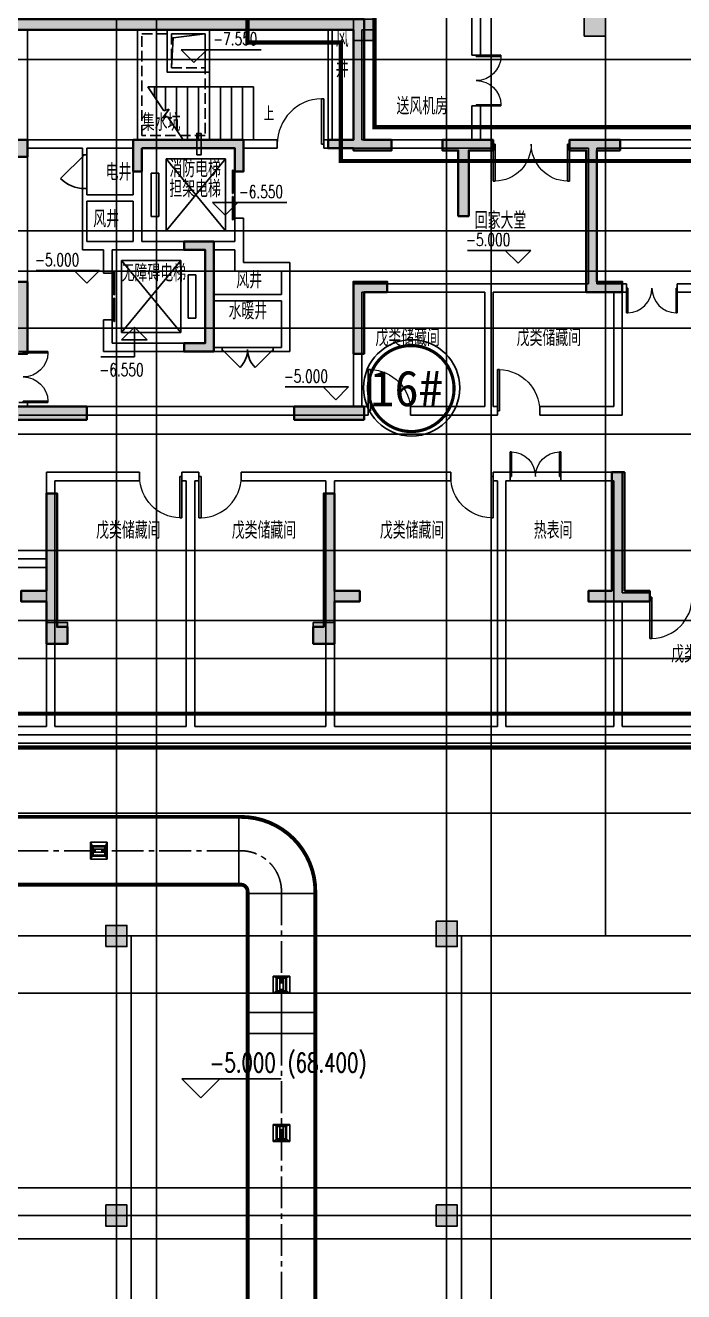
# Model space of a CAD drawing. Extents: x 369444 to 684549, y -549309 to 575337.
# Drawn here: x 495774 to 511324, y 253407 to 283311 of the extents above; entities that cross this region are included whole.
import ezdxf

# ---------------------------------------------------------------- set-up
doc = ezdxf.new("R2010")
doc.units = 0
doc.header["$LTSCALE"] = 1000
doc.header["$MEASUREMENT"] = 0
doc.linetypes.add('CENTER2', pattern=[1.125, 0.75, -0.125, 0.125, -0.125])
doc.linetypes.add('DASH', pattern=[0.35, 0.25, -0.1])
for name, color, linetype in [('COLUMN', 9, 'Continuous'), ('DIM_ELEV', 3, 'Continuous'), ('DIM_SYMB', 3, 'Continuous'), ('DOTE', 1, 'Continuous'), ('DUCT-排烟中心线', 5, 'CENTER2'), ('DUCT-排烟法兰', 4, 'Continuous'), ('DUCT-排烟管', 2, 'Continuous'), ('DUCT-排烟管端线', 4, 'Continuous'), ('EVTR', 2, 'Continuous'), ('STAIR', 2, 'Continuous'), ('WALL', 9, 'Continuous'), ('WINDOW', 4, 'Continuous'), ('主楼编号', 1, 'Continuous'), ('房间名称', 72, 'Continuous'), ('排水', 61, 'Continuous'), ('景观场地标高', 4, 'Continuous'), ('防火分区线', 7, 'Continuous'), ('风管标注', 3, 'Continuous')]:
    doc.layers.add(name, color=color, linetype=linetype)
doc.layers.add('S_ConcWall', color=3, linetype='Continuous', lineweight=35)
doc.styles.add('1111111', font='simhei.ttf')
doc.styles.add('_TCH_DIM', font='SIMPLEX', dxfattribs={"bigfont": 'GBCBIG'})
doc.styles.add('HNSJY', font='hnsjy-07.shx', dxfattribs={"width": 0.8, "bigfont": 'hnsjy-hz.shx'})

# ---------------------------------------------------------------- blocks, each defined once
blk = doc.blocks.new('A$C1AB468EA')
at = {"layer": 'S_ConcWall'}
h = blk.add_hatch(color=0, dxfattribs=at)
h.dxf.hatch_style = 1
h.paths.add_polyline_path([(-8550, 250), (-8550, -2600), (-8600, -2600), (-8600, -2800), (-8600, -2850), (-7950, -2850), (-7950, -3000), (-7700, -3000), (-7700, -2600), (-8300, -2600), (-8300, 0), (0, 0), (0, -2600), (-600, -2600), (-600, -2800), (0, -2800), (0, -2850), (200, -2850), (900, -2850), (900, -2600), (250, -2600), (250, 250)])
h.paths.add_polyline_path([(-2801, -2800), (-2800, -3350), (-2600, -3350), (-2600, -2600), (-5199, -2600), (-5200, -3350), (-5000, -3350), (-5000, -2800)])
h.paths.add_polyline_path([(2725, -2850), (3300, -2850), (3300, -2600), (2701, -2600), (2100, -2600), (2100, -2850), (2475, -2850), (2475, -4400), (2725, -4400)])
h.paths.add_polyline_path([(6300, -2850), (6300, -2600), (5550, -2600), (5100, -2600), (5100, -2850), (5500, -2850), (5500, -6200), (6350, -6200), (6350, -5950), (5750, -5950), (5750, -2850)])
h.paths.add_polyline_path([(10250, -2850), (10250, -5950), (9850, -5950), (9850, -6200), (10350, -6200), (10550, -6200), (10550, -6000), (10550, -2600), (9850, -2600), (9850, -2850)])
h.paths.add_polyline_path([(10550, -8300), (10250, -8300), (10250, -13250), (9700, -13250), (9700, -13500), (10550, -13500)])
h.paths.add_polyline_path([(6350, -13500), (7000, -13500), (7000, -13250), (6400, -13250), (6400, -10450), (6100, -10450), (6100, -13250), (5549, -13250), (5549, -13500)])
h.paths.add_polyline_path([(-700, -14100), (-950, -14100), (-950, -14500), (-450, -14500), (-450, -13500), (150, -13500), (150, -13250), (-450, -13250), (-450, -10950), (-700, -10950)])
h.paths.add_polyline_path([(250, -9210), (250, -8900), (0, -8900), (-450, -8900), (-1400, -8900), (-1400, -9210), (-650, -9210), (-450, -9210)])
h.paths.add_polyline_path([(0, -5950), (0, -6000), (0, -6200), (0, -7650), (250, -7650), (250, -6200), (800, -6200), (800, -5950)])
h.paths.add_polyline_path([(-3501, -5200), (-3500, -7400), (-4000, -7400), (-4000, -7600), (-3300, -7600), (-3300, -5000), (-4001, -5000), (-4001, -5200)])
h.paths.add_polyline_path([(-7250, -9210), (-7050, -9210), (-6300, -9210), (-6300, -8900), (-7250, -8900), (-7700, -8900), (-7950, -8900), (-7950, -9210)])
h.paths.add_polyline_path([(-7700, -6200), (-7700, -6000), (-7700, -5950), (-8500, -5950), (-8500, -6200), (-7950, -6200), (-7950, -7650), (-7700, -7650)])
h.paths.add_polyline_path([(-7000, -10949), (-7250, -10949), (-7250, -13250), (-7850, -13250), (-7850, -13500), (-7250, -13500), (-7250, -14500), (-6750, -14500), (-6750, -14100), (-7000, -14100)])
h.paths.add_polyline_path([(-14049, -13500), (-13249, -13500), (-13249, -13250), (-13800, -13250), (-13800, -10450), (-14100, -10450), (-14100, -13250), (-14700, -13250), (-14700, -13500)])
h.paths.add_polyline_path([(-17400, -13500), (-17400, -13250), (-17950, -13250), (-17950, -8300), (-18250, -8300), (-18250, -13500)])
h.paths.add_polyline_path([(-17950, -5950), (-17950, -2850), (-17550, -2850), (-17550, -2600), (-18250, -2600), (-18250, -6000), (-18250, -6200), (-18050, -6200), (-17550, -6200), (-17550, -5950)])
h.paths.add_polyline_path([(-10175, -2850), (-9800, -2850), (-9800, -2600), (-10400, -2600), (-11001, -2600), (-11001, -2850), (-10425, -2850), (-10425, -4400), (-10175, -4400)])
h.paths.add_polyline_path([(-13250, -2600), (-14000, -2600), (-14000, -2850), (-13450, -2850), (-13450, -5950), (-14050, -5950), (-14050, -6200), (-13200, -6200), (-13200, -2850), (-12801, -2850), (-12801, -2600)])
at = {"layer": 'S_ConcWall', "color": 0, "lineweight": 35, "ltscale": 1}
for points in [[(-8300, 0), (0, 0), (0, -2600), (-600, -2600), (-600, -2800), (0, -2800), (0, -2850), (200, -2850), (200, -2850), (900, -2850), (900, -2600), (250, -2600), (250, 250), (250, 250), (250, 250), (250, 250), (-8550, 250), (-8550, -2600), (-8600, -2600), (-8600, -2800), (-8600, -2850), (-7950, -2850), (-7950, -3000), (-7700, -3000), (-7700, -2600), (-8300, -2600), (-8300, 0)], [(-3300, -5000), (-4001, -5000), (-4001, -5200), (-3501, -5200), (-3500, -7400), (-4000, -7400), (-4000, -7600), (-3300, -7600), (-3300, -5000)]]:
    blk.add_lwpolyline(points, dxfattribs=at)
for points in [[(-17550, -5950), (-17950, -5950), (-17950, -2850), (-17550, -2850), (-17550, -2600), (-18250, -2600), (-18250, -6000), (-18250, -6200), (-18050, -6200), (-17550, -6200)], [(-12801, -2850), (-13200, -2850), (-13200, -6200), (-14050, -6200), (-14050, -5950), (-13450, -5950), (-13450, -2850), (-14000, -2850), (-14000, -2600), (-13250, -2600), (-12801, -2600)], [(-10400, -2600), (-9800, -2600), (-9800, -2850), (-10175, -2850), (-10175, -4400), (-10425, -4400), (-10425, -2850), (-11001, -2850), (-11001, -2600)], [(-5000, -2800), (-5000, -3350), (-5200, -3350), (-5199, -2600), (-2600, -2600), (-2600, -3350), (-2800, -3350), (-2801, -2800)], [(2701, -2600), (3300, -2600), (3300, -2850), (2725, -2850), (2725, -4400), (2475, -4400), (2475, -2850), (2100, -2850), (2100, -2600)], [(6300, -2850), (5750, -2850), (5750, -5950), (6350, -5950), (6350, -6200), (5500, -6200), (5500, -2850), (5100, -2850), (5100, -2600), (5550, -2600), (6300, -2600)], [(10550, -6000), (10550, -6200), (10350, -6200), (9850, -6200), (9850, -5950), (10250, -5950), (10250, -2850), (9850, -2850), (9850, -2600), (10550, -2600)], [(-7950, -6200), (-7950, -7650), (-7700, -7650), (-7700, -6200), (-7700, -6000), (-7700, -5950), (-8500, -5950), (-8500, -6200)], [(800, -6200), (800, -5950), (0, -5950), (0, -6000), (0, -6200), (0, -7650), (250, -7650), (250, -6200)], [(-17400, -13250), (-17950, -13250), (-17950, -8300), (-18250, -8300), (-18250, -13500), (-17400, -13500)], [(9700, -13500), (10550, -13500), (10550, -8300), (10250, -8300), (10250, -13250), (9700, -13250)], [(-6300, -8900), (-7250, -8900), (-7700, -8900), (-7950, -8900), (-7950, -9210), (-7250, -9210), (-7050, -9210), (-6300, -9210)], [(250, -9210), (-450, -9210), (-650, -9210), (-1400, -9210), (-1400, -8900), (-450, -8900), (0, -8900), (250, -8900)], [(-14100, -10450), (-13800, -10450), (-13800, -13250), (-13249, -13250), (-13249, -13500), (-14049, -13500), (-14700, -13500), (-14700, -13250), (-14100, -13250)], [(6400, -13250), (7000, -13250), (7000, -13500), (6350, -13500), (5549, -13500), (5549, -13250), (6100, -13250), (6100, -10450), (6400, -10450)], [(-6750, -14100), (-6750, -14500), (-7250, -14500), (-7250, -13500), (-7850, -13500), (-7850, -13250), (-7250, -13250), (-7250, -10949), (-7000, -10949), (-7000, -14100), (-7000, -14100)], [(-450, -13500), (150, -13500), (150, -13250), (-450, -13250), (-450, -10950), (-700, -10950), (-700, -14100), (-700, -14100), (-950, -14100), (-950, -14500), (-450, -14500)]]:
    blk.add_lwpolyline(points, close=True, dxfattribs=at)
blk = doc.blocks.new('$DorLib2D$00000114')
at = {"color": 0}
blk.add_line((0.5, 0), (-0.207, 0.707), dxfattribs=at)
blk.add_arc((0.5, 0), 1, 135, 180, dxfattribs=at)
blk = doc.blocks.new('$DORLIB2D$00000127')
at = {"color": 0}
for points in [[(-0.533, 0.795), (-0.533, 0.69)], [(-0.033, 0.795), (-0.533, 0.795)], [(-0.033, 0.69), (-0.533, 0.69)], [(-0.033, 0.795), (-0.033, 0.69)], [(0.533, 0.795), (0.033, 0.795)], [(0.033, 0.795), (0.033, 0.69)], [(0.533, 0.69), (0.033, 0.69)], [(0.533, 0.795), (0.533, 0.69)], [(0.5, 0.5), (-0.5, 0.5)]]:
    blk.add_lwpolyline(points, dxfattribs=at)
blk = doc.blocks.new('$DorLib2D$00000116')
at = {"color": 0}
for p, q in [((-0.5, 0), (-0.146, 0.354)), ((0.5, 0), (0.146, 0.354))]:
    blk.add_line(p, q, dxfattribs=at)
for centre, start, end in [((-0.5, 0), 0, 45), ((0.5, 0), 135, 180)]:
    blk.add_arc(centre, 0.5, start, end, dxfattribs=at)
blk = doc.blocks.new('$DorLib2D$00000001')
for p, q in [((0.45, 0.975), (0.5, 0.975)), ((0.45, 0), (0.45, 0.975)), ((0.5, 0), (0.5, 0.975)), ((0.5, 0), (0.45, 0))]:
    blk.add_line(p, q)
at = {"lineweight": 13}
blk.add_arc((0.475, 0), 0.975, 91.4693, 180, dxfattribs=at)
blk = doc.blocks.new('$DorLib2D$00000002')
for p, q in [((-0.5, 0), (-0.5, 0.4875)), ((-0.475, 0.4875), (-0.5, 0.4875)), ((-0.475, 0), (-0.475, 0.4875)), ((0.475, 0), (0.475, 0.4875)), ((0.475, 0.4875), (0.5, 0.4875)), ((0.5, 0), (0.5, 0.4875)), ((-0.5, 0), (-0.475, 0)), ((0.5, 0), (0.475, 0))]:
    blk.add_line(p, q)
at = {"lineweight": 13}
for centre, start, end in [((-0.4875, 0), 0, 88.53072), ((0.4875, 0), 91.46928, 180)]:
    blk.add_arc(centre, 0.4875, start, end, dxfattribs=at)
blk = doc.blocks.new('column500')
h = blk.add_hatch(color=0)
h.dxf.hatch_style = 1
h.paths.add_polyline_path([(-216381, -381440), (-215881, -381440), (-215881, -380940), (-216381, -380940)])
at = {"color": 0}
blk.add_lwpolyline([(-216381, -381440), (-215881, -381440), (-215881, -380940), (-216381, -380940)], close=True, dxfattribs=at)
blk = doc.blocks.new('165gsff')
at = {"layer": 'COLUMN', "lineweight": -2, "ltscale": 6}
blk.add_hatch(color=256, dxfattribs=at).paths.add_polyline_path([(38490804507.5, 3905235777.5), (38490805007.5, 3905235777.5), (38490805007.5, 3905235177.5), (38490804507.5, 3905235177.5)])
at = {"color": 0}
blk.add_lwpolyline([(38490804507.5, 3905235777.5), (38490805007.5, 3905235777.5), (38490805007.5, 3905235177.5), (38490804507.5, 3905235177.5)], close=True, dxfattribs=at)
blk = doc.blocks.new('N-风管')
at = {"color": 0}
for p, q in [((38489333266.363197, 3905358492.549695, 2600), (38489333314.363197, 3905358403.660806, 2600)), ((38489333666.363197, 3905358492.549695, 2600), (38489333266.363197, 3905358492.549695, 2600)), ((38489333266.363197, 3905358492.549695, 2600), (38489333266.363197, 3905358092.549695, 2600)), ((38489333626.363197, 3905358403.660806, 2600), (38489333666.363197, 3905358492.549695, 2600)), ((38489333666.363197, 3905358092.549695, 2600), (38489333666.363197, 3905358492.549695, 2600)), ((38489333266.363197, 3905358092.549695, 2600), (38489333314.363197, 3905358181.438584, 2600)), ((38489333626.363197, 3905358329.586732, 2600), (38489333314.363197, 3905358329.586732, 2600)), ((38489333626.363197, 3905358255.512658, 2600), (38489333314.363197, 3905358255.512658, 2600)), ((38489333666.363197, 3905358092.549695, 2600), (38489333626.363197, 3905358181.438584, 2600)), ((38489337669.553413, 3905355290.749675, 2600), (38489337580.664528, 3905355330.749675, 2600)), ((38489337580.664528, 3905355330.749675, 2600), (38489337580.664528, 3905354930.749675, 2600)), ((38489337980.664528, 3905355330.749675, 2600), (38489337580.664528, 3905355330.749675, 2600)), ((38489337743.627487, 3905355290.749675, 2600), (38489337743.627487, 3905354978.749675, 2600)), ((38489337817.701569, 3905355290.749675, 2600), (38489337817.701569, 3905354978.749675, 2600)), ((38489337980.664528, 3905355330.749675, 2600), (38489337891.775642, 3905355290.749675, 2600)), ((38489337580.664528, 3905354930.749675, 2600), (38489337669.553413, 3905354978.749675, 2600)), ((38489337580.664528, 3905354930.749675, 2600), (38489337980.664528, 3905354930.749675, 2600)), ((38489337980.664528, 3905354930.749675, 2600), (38489337891.775642, 3905354978.749675, 2600)), ((38489337669.553413, 3905351790.749675, 2600), (38489337580.664528, 3905351830.749675, 2600)), ((38489337580.664528, 3905351830.749675, 2600), (38489337580.664528, 3905351430.749675, 2600)), ((38489337980.664528, 3905351830.749675, 2600), (38489337580.664528, 3905351830.749675, 2600)), ((38489337743.627487, 3905351790.749675, 2600), (38489337743.627487, 3905351478.749675, 2600)), ((38489337817.701569, 3905351790.749675, 2600), (38489337817.701569, 3905351478.749675, 2600)), ((38489337980.664528, 3905351830.749675, 2600), (38489337891.775642, 3905351790.749675, 2600)), ((38489337580.664528, 3905351430.749675, 2600), (38489337669.553413, 3905351478.749675, 2600)), ((38489337580.664528, 3905351430.749675, 2600), (38489337980.664528, 3905351430.749675, 2600)), ((38489337980.664528, 3905351430.749675, 2600), (38489337891.775642, 3905351478.749675, 2600))]:
    blk.add_line(p, q, dxfattribs=at)
at = {"color": 0, "lineweight": 40}
for p, q in [((38489333314.363197, 3905358403.660806, 2600), (38489333314.363197, 3905358181.438584, 2600)), ((38489333314.363197, 3905358403.660806, 2600), (38489333626.363197, 3905358403.660806, 2600)), ((38489333314.363197, 3905358181.438584, 2600), (38489333626.363197, 3905358181.438584, 2600)), ((38489333626.363197, 3905358181.438584, 2600), (38489333626.363197, 3905358403.660806, 2600)), ((38489337891.775642, 3905355290.749675, 2600), (38489337669.553413, 3905355290.749675, 2600)), ((38489337669.553413, 3905354978.749675, 2600), (38489337669.553413, 3905355290.749675, 2600)), ((38489337891.775642, 3905354978.749675, 2600), (38489337891.775642, 3905355290.749675, 2600)), ((38489337669.553413, 3905354978.749675, 2600), (38489337891.775642, 3905354978.749675, 2600)), ((38489337891.775642, 3905351790.749675, 2600), (38489337669.553413, 3905351790.749675, 2600)), ((38489337669.553413, 3905351478.749675, 2600), (38489337669.553413, 3905351790.749675, 2600)), ((38489337891.775642, 3905351478.749675, 2600), (38489337891.775642, 3905351790.749675, 2600)), ((38489337669.553413, 3905351478.749675, 2600), (38489337891.775642, 3905351478.749675, 2600))]:
    blk.add_line(p, q, dxfattribs=at)
at = {"color": 0, "linetype": 'Continuous'}
for p, q in [((38489333666.363197, 3905358092.549695, 2600), (38489333266.363197, 3905358092.549695, 2600)), ((38489337980.664528, 3905355330.749675, 2600), (38489337980.664528, 3905354930.749675, 2600)), ((38489337980.664528, 3905351830.749675, 2600), (38489337980.664528, 3905351430.749675, 2600))]:
    blk.add_line(p, q, dxfattribs=at)
at = {"layer": 'DUCT-排烟中心线', "color": 0}
for p, q in [((38489336770.464439, 3905358292.549794), (38489328640.449921, 3905358292.549697)), ((38489336770.664436, 3905358292.549794), (38489336820.664436, 3905358292.549794)), ((38489337780.664452, 3905357332.549821), (38489337780.664452, 3905357282.549821)), ((38489337780.664452, 3905357282.349821), (38489337780.664528, 3905354474.666545)), ((38489337780.664528, 3905354474.466548), (38489337780.664238, 3905353974.466548)), ((38489337780.664238, 3905353974.266551), (38489337780.664528, 3905343713.471271))]:
    blk.add_line(p, q, dxfattribs=at)
blk.add_arc((38489336820.664436, 3905357332.549789), 960.000005, 0.0000019068, 90.0000004536, dxfattribs=at)
at = {"layer": 'DUCT-排烟法兰', "color": 0}
for p, q in [((38489336770.564438, 3905359132.549794), (38489336770.564438, 3905357452.549794)), ((38489336940.664452, 3905357282.449821), (38489338620.664452, 3905357282.449821)), ((38489336940.664528, 3905354474.566547), (38489338620.664528, 3905354474.566547)), ((38489336940.664238, 3905353974.36655), (38489338620.664238, 3905353974.36655))]:
    blk.add_line(p, q, dxfattribs=at)
at = {"layer": 'DUCT-排烟管', "color": 0, "const_width": 90}
for points in [[(38489336770.464432, 3905359092.549794), (38489328640.449913, 3905359092.549697)], [(38489336770.664429, 3905359092.549794), (38489336820.664429, 3905359092.549794)], [(38489328640.449928, 3905357492.549697), (38489336770.464447, 3905357492.549794)], [(38489336820.664436, 3905357492.549794), (38489336770.664436, 3905357492.549794)], [(38489336980.664452, 3905357282.549797), (38489336980.664452, 3905357332.549797)], [(38489336980.664452, 3905357282.349799), (38489336980.664528, 3905354474.666523)], [(38489338580.664452, 3905357332.549845), (38489338580.664452, 3905357282.549845)], [(38489338580.664528, 3905354474.666567), (38489338580.664452, 3905357282.349843)], [(38489336980.664528, 3905354474.466425), (38489336980.664238, 3905353974.466425)], [(38489338580.664528, 3905354474.466672), (38489338580.664238, 3905353974.466672)], [(38489336980.664238, 3905353974.266529), (38489336980.664528, 3905343713.471249)], [(38489338580.664528, 3905343713.471293), (38489338580.664238, 3905353974.266574)]]:
    blk.add_lwpolyline(points, dxfattribs=at)
at = {"layer": 'DUCT-排烟管', "color": 0, "extrusion": (0, 0, -1), "const_width": 90}
for points in [[(-38489336820.664429, 3905359092.549794, 0.4142135526), (-38489338580.664452, 3905357332.549845)], [(-38489336820.664436, 3905357492.549794, 0.4142135205), (-38489336980.664452, 3905357332.549797)]]:
    blk.add_lwpolyline(points, format="xyb", dxfattribs=at)
at = {"layer": 'DUCT-排烟管端线', "color": 0}
for p, q in [((38489336770.464447, 3905357492.549794), (38489336770.464432, 3905359092.549794)), ((38489336770.664429, 3905359092.549794), (38489336770.664436, 3905357492.549794)), ((38489338580.664452, 3905357282.549845), (38489336980.664452, 3905357282.549797)), ((38489338580.664452, 3905357282.349843), (38489336980.664452, 3905357282.349799)), ((38489336980.664528, 3905354474.666523), (38489338580.664528, 3905354474.666567)), ((38489338580.664528, 3905354474.466672), (38489336980.664528, 3905354474.466425)), ((38489336980.664238, 3905353974.466425), (38489338580.664238, 3905353974.466672)), ((38489338580.664238, 3905353974.266574), (38489336980.664238, 3905353974.266529))]:
    blk.add_line(p, q, dxfattribs=at)

msp = doc.modelspace()

# ---------------------------------------------------------------- linework, layer by layer
at = {"layer": 'DIM_ELEV'}
for p, q in [((499758, 282435.7), (499458, 282735.7)), ((499458, 282735.7), (501341.8, 282735.7)), ((499758, 282435.7), (500058, 282735.7)), ((500495.1, 278829.1), (500195.1, 279129.1)), ((500195.1, 279129.1), (501948.1, 279129.1)), ((500495.1, 278829.1), (500795.1, 279129.1)), ((507711.6, 277996), (506215.6, 277996)), ((507411.6, 277696), (507111.6, 277996)), ((507411.6, 277696), (507711.6, 277996)), ((497529, 277522), (496033, 277522)), ((497229, 277222), (496929, 277522)), ((497229, 277222), (497529, 277522)), ((498349.6, 276184.6), (498049.6, 275884.6)), ((498349.6, 276184.6), (498649.6, 275884.6)), ((498349.6, 276184.6), (498349.6, 275484.6)), ((498649.6, 275884.6), (498049.6, 275884.6)), ((498349.6, 275484.6), (497555.3, 275484.6)), ((503406.5, 274770.9), (501910.5, 274770.9)), ((503106.5, 274470.9), (502806.5, 274770.9)), ((503106.5, 274470.9), (503406.5, 274770.9))]:
    msp.add_line(p, q, dxfattribs=at)
at = {"layer": 'DIM_SYMB'}
msp.add_lwpolyline([(501301.4, 281232, 0, 0, 0), (500064.5, 281232, 80, 0, 0), (499764.5, 281232, 0, 0, 0)], format="xyseb", dxfattribs=at)
at = {"layer": 'DOTE', "color": 8}
for p, q in [((497924.5, 59364.2), (497924.5, 476704.8)), ((498874.5, 59364.2), (498874.5, 476704.8)), ((505724.5, 59364.2), (505724.5, 476704.8)), ((506774.5, 59364.2), (506774.5, 476704.8)), ((509474.5, 261807), (509474.5, 476704.8)), ((498274.5, 59364.2), (498274.5, 261807)), ((506074.5, 59364.2), (506074.5, 261807))]:
    msp.add_line(p, q, dxfattribs=at)
at = {"layer": 'DOTE', "color": 8, "lineweight": -2}
for p, q in [((377844.4, 282507), (624570.9, 282507)), ((377844.4, 278457), (624570.9, 278457)), ((377844.4, 277507), (624570.9, 277507)), ((377844.4, 276157), (624570.9, 276157)), ((377844.4, 273657), (624570.9, 273657)), ((377844.4, 270907), (624570.9, 270907)), ((377844.4, 269257), (624570.9, 269257)), ((377844.4, 268357), (624570.9, 268357)), ((377844.4, 266357), (624570.9, 266357)), ((377844.4, 264706.9), (624570.9, 264706.9)), ((377844.4, 261807), (624570.9, 261807)), ((377844.4, 260457), (624570.9, 260457)), ((377844.4, 255857), (624570.9, 255857)), ((377844.4, 255207), (624570.9, 255207)), ((377844.4, 254657), (624570.9, 254657))]:
    msp.add_line(p, q, dxfattribs=at)
at = {"layer": 'EVTR'}
for p, q in [((500499.5, 280157), (499099.5, 280157)), ((499099.5, 280157), (499099.5, 278457)), ((499099.5, 278457), (500499.5, 280157)), ((500499.5, 278457), (499099.5, 280157)), ((500499.5, 278457), (500499.5, 280157)), ((498924.5, 279817), (498749.5, 279817)), ((498749.5, 279817), (498749.5, 278797)), ((498924.5, 278797), (498924.5, 279817)), ((498749.5, 278797), (498924.5, 278797)), ((499099.5, 278457), (500499.5, 278457)), ((499449.5, 277757), (498049.5, 277757)), ((498049.5, 277757), (498049.5, 276057)), ((499449.5, 277757), (498049.5, 276057)), ((498049.5, 277757), (499449.5, 276057)), ((499449.5, 276057), (499449.5, 277757)), ((499799.5, 277417), (499624.5, 277417)), ((499624.5, 277417), (499624.5, 276397)), ((499799.5, 276397), (499799.5, 277417)), ((499624.5, 276397), (499799.5, 276397)), ((498049.5, 276057), (499449.5, 276057))]:
    msp.add_line(p, q, dxfattribs=at)
at = {"layer": 'STAIR'}
for p, q in [((501164.5, 281857), (498668.5, 281857)), ((498668.5, 281857), (499045.7, 281290.1)), ((498824.5, 281622.6), (498824.5, 281857)), ((499084.5, 281303.2), (499084.5, 281857)), ((499344.5, 280841.4), (499344.5, 281857)), ((499604.5, 280607), (499604.5, 281857)), ((499864.5, 280607), (499864.5, 281857)), ((500124.5, 280607), (500124.5, 281857)), ((500384.5, 280607), (500384.5, 281857)), ((500644.5, 280607), (500644.5, 281857)), ((500904.5, 280607), (500904.5, 281857)), ((501164.5, 280607), (501164.5, 281857)), ((499173.6, 281333.3), (499014.2, 281116.7)), ((499014.2, 281116.7), (499134.2, 281157.2)), ((499045.7, 281290.1), (499173.6, 281333.3)), ((499084.5, 281140.4), (499084.5, 281212.1)), ((499134.2, 281157.2), (499500.5, 280607)), ((501164.5, 280607), (499500.5, 280607))]:
    msp.add_line(p, q, dxfattribs=at)
at = {"layer": 'WALL'}
for p, q in [((504024.5, 285457), (504024.5, 283207)), ((506324.5, 285457), (506324.5, 282607)), ((506524.5, 282607), (506524.5, 285557)), ((495824.5, 280607), (495824.5, 283207)), ((495824.5, 283207), (501424.5, 283207)), ((501424.5, 283207), (502924.5, 283207)), ((502924.5, 283207), (502924.5, 280607)), ((503024.5, 283207), (503024.5, 280607)), ((503024.5, 283207), (503524.5, 283207)), ((503524.5, 283207), (503524.5, 280607)), ((503724.5, 283207), (503724.5, 280607)), ((503724.5, 283207), (504024.5, 283207)), ((506324.5, 282607), (506524.5, 282607)), ((506524.5, 281407), (506324.5, 281407)), ((506324.5, 281407), (506324.5, 280607)), ((506524.5, 280607), (506524.5, 281407)), ((497224.5, 280607), (495824.5, 280607)), ((498424.5, 280607), (497224.5, 280607)), ((500824.5, 280607), (498424.5, 280607)), ((501724.5, 280607), (500824.5, 280607)), ((501724.5, 280407), (501724.5, 280607)), ((502924.5, 280607), (502824.5, 280607)), ((502824.5, 280607), (502824.5, 280407)), ((503524.5, 280607), (503024.5, 280607)), ((506324.5, 280607), (503724.5, 280607)), ((506824.5, 280607), (506524.5, 280607)), ((506824.5, 280407), (506824.5, 280607)), ((509174.5, 280607), (508624.5, 280607)), ((508624.5, 280607), (508624.5, 280407)), ((513974.5, 280607), (509174.5, 280607)), ((495824.5, 280407), (495824.5, 277107)), ((497124.5, 280407), (495824.5, 280407)), ((497124.5, 280407), (497124.5, 280257)), ((497124.5, 280257), (497224.5, 280257)), ((497224.5, 280257), (497224.5, 280407)), ((498324.5, 280407), (497224.5, 280407)), ((498324.5, 280407), (498324.5, 279307)), ((498524.5, 280407), (498524.5, 279207)), ((500724.5, 280407), (498524.5, 280407)), ((500724.5, 280407), (500724.5, 279857)), ((500924.5, 279857), (500924.5, 280407)), ((500924.5, 280407), (501724.5, 280407)), ((502824.5, 280407), (503024.5, 280407)), ((503624.5, 280407), (503024.5, 280407)), ((506424.5, 280407), (503624.5, 280407)), ((506424.5, 280407), (506824.5, 280407)), ((508624.5, 280407), (509074.5, 280407)), ((509074.5, 277207), (509074.5, 280407)), ((509274.5, 277207), (509274.5, 280407)), ((513874.5, 280407), (509274.5, 280407)), ((500724.5, 279857), (500924.5, 279857)), ((497224.5, 279457), (497124.5, 279457)), ((497124.5, 279457), (497124.5, 279207)), ((497224.5, 279307), (497224.5, 279457)), ((497224.5, 279307), (498324.5, 279307)), ((497124.5, 279207), (497124.5, 278007)), ((497224.5, 279157), (498324.5, 279157)), ((497224.5, 279157), (497224.5, 278207)), ((498324.5, 279157), (498324.5, 278207)), ((498524.5, 279207), (498524.5, 278207)), ((500924.5, 278757), (500724.5, 278757)), ((500724.5, 278757), (500724.5, 278207)), ((500924.5, 278107), (500924.5, 278757)), ((497224.5, 278207), (497724.5, 278207)), ((497724.5, 278207), (498324.5, 278207)), ((498524.5, 278207), (500124.5, 278207)), ((500124.5, 278207), (500724.5, 278207)), ((497124.5, 278007), (497624.5, 278007)), ((497624.5, 278007), (497624.5, 277457)), ((497824.5, 277457), (497824.5, 278007)), ((497824.5, 278007), (498424.5, 278007)), ((498424.5, 278007), (500024.5, 278007)), ((500024.5, 278007), (500024.5, 276907)), ((500224.5, 278007), (500224.5, 276957)), ((500224.5, 278007), (500724.5, 278007)), ((500724.5, 278007), (500724.5, 277507)), ((500924.5, 278107), (500924.5, 277707)), ((500924.5, 277707), (502024.5, 277707)), ((502024.5, 277707), (502024.5, 276907)), ((497624.5, 277457), (497824.5, 277457)), ((500724.5, 277507), (501824.5, 277507)), ((501824.5, 277507), (501824.5, 276957)), ((495824.5, 275607), (495824.5, 277107)), ((500224.5, 276957), (501824.5, 276957)), ((503524.5, 274307), (503524.5, 277207)), ((503524.5, 277207), (506724.5, 277207)), ((503724.5, 274307), (503724.5, 277007)), ((503724.5, 277007), (506624.5, 277007)), ((506624.5, 274307), (506624.5, 277007)), ((506724.5, 277207), (509074.5, 277207)), ((506824.5, 274307), (506824.5, 277007)), ((506824.5, 277007), (509174.5, 277007)), ((509174.5, 277007), (509674.5, 277007)), ((509274.5, 277207), (509774.5, 277207)), ((509674.5, 274307), (509674.5, 277007)), ((509974.4, 277207), (509774.5, 277207)), ((509874.5, 274107), (509874.5, 277007)), ((509874.5, 277007), (509974.4, 277007)), ((509974.4, 277007), (509974.4, 277207)), ((511724.5, 277207), (511174.4, 277207)), ((511174.4, 277207), (511174.4, 277007)), ((511174.4, 277007), (511624.5, 277007)), ((500024.5, 276907), (500024.5, 275807)), ((500224.5, 276807), (501824.5, 276807)), ((500224.5, 276807), (500224.5, 275707)), ((501824.5, 276807), (501824.5, 275707)), ((502024.5, 276907), (502024.5, 275607)), ((497824.5, 276357), (497624.5, 276357)), ((497624.5, 276357), (497624.5, 275607)), ((497824.5, 275807), (497824.5, 276357)), ((497824.5, 275807), (500024.5, 275807)), ((495624.5, 275607), (495824.5, 275607)), ((497624.5, 275607), (500124.5, 275607)), ((500124.5, 275607), (500424.5, 275607)), ((500424.5, 275707), (500224.5, 275707)), ((500424.5, 275607), (500424.5, 275707)), ((501824.5, 275707), (501624.5, 275707)), ((501624.5, 275707), (501624.5, 275607)), ((501624.5, 275607), (502024.5, 275607)), ((495824.5, 274407), (495624.5, 274407)), ((495824.5, 274307), (495824.5, 274407)), ((495824.5, 274307), (503524.5, 274307)), ((503874.5, 274307), (503724.5, 274307)), ((503874.5, 274107), (503874.5, 274307)), ((506624.5, 274307), (504874.5, 274307)), ((504874.5, 274307), (504874.5, 274107)), ((506924.5, 274307), (506824.5, 274307)), ((506924.5, 274107), (506924.5, 274307)), ((509674.5, 274307), (507924.5, 274307)), ((507924.5, 274307), (507924.5, 274107)), ((495624.5, 274107), (503624.5, 274107)), ((503624.5, 274107), (503874.5, 274107)), ((504874.5, 274107), (506724.5, 274107)), ((506724.5, 274107), (506924.5, 274107)), ((507924.5, 274107), (509874.5, 274107)), ((498474.5, 272756.5), (496274.5, 272756.5)), ((496274.7, 270711.7), (496274.5, 272756.5)), ((498474.5, 272556.5), (498474.5, 272756.5)), ((499674.5, 272756.5), (499474.5, 272756.5)), ((499474.5, 272756.5), (499474.5, 272556.5)), ((499874.5, 272756.5), (499674.5, 272756.5)), ((499874.5, 272556.5), (499874.5, 272756.5)), ((502974.5, 272756.5), (500874.5, 272756.5)), ((500874.5, 272756.5), (500874.5, 272556.5)), ((505824.1, 272756.5), (502974.5, 272756.5)), ((505824.1, 272556.5), (505824.1, 272756.5)), ((507024.1, 272756.5), (506824.1, 272756.5)), ((506824.1, 272756.5), (506824.1, 272556.5)), ((507224.1, 272756.5), (507024.1, 272756.5)), ((507224.1, 272556.5), (507224.1, 272756.5)), ((509874.5, 272756.5), (508424.1, 272756.5)), ((508424.1, 272756.5), (508424.1, 272556.5)), ((509874.8, 269907), (509874.5, 272756.5)), ((496474.5, 272556.5), (498474.5, 272556.5)), ((496474.7, 270611.7), (496474.5, 272556.5)), ((499474.5, 272556.5), (499574.5, 272556.5)), ((499574.8, 266757), (499574.5, 272556.5)), ((499774.8, 266757), (499774.5, 272556.5)), ((499774.5, 272556.5), (499874.5, 272556.5)), ((500874.5, 272556.5), (502874.5, 272556.5)), ((502874.8, 269807), (502874.5, 272556.5)), ((503074.8, 269807), (503074.5, 272556.5)), ((503074.5, 272556.5), (505824.1, 272556.5)), ((506824.1, 272556.5), (506924.1, 272556.5)), ((506924.5, 266757), (506924.1, 272556.5)), ((507124.1, 272556.5), (507224.1, 272556.5)), ((507124.5, 266757), (507124.1, 272556.5)), ((508424.1, 272556.5), (509674.5, 272556.5)), ((509674.8, 269807), (509674.5, 272556.5)), ((496274.7, 270711.7), (495023.6, 270711.7)), ((495023.6, 270511.7), (496274.7, 270511.7)), ((496274.8, 269806.9), (496274.7, 270511.7)), ((496474.8, 269807), (496474.7, 270611.7)), ((496274.5, 269807), (496274.5, 266757)), ((496474.5, 269807), (496474.5, 266757)), ((502874.5, 266757), (502874.5, 269807)), ((503074.5, 266757), (503074.5, 269807)), ((509674.5, 266757), (509674.5, 269807)), ((510524.2, 269907), (509874.8, 269907)), ((510524.2, 269707), (510524.2, 269907)), ((509874.5, 269707), (510524.2, 269707)), ((509874.5, 266757), (509874.5, 269707)), ((493724.1, 266757), (496274.5, 266757)), ((496474.5, 266757), (499574.8, 266757)), ((499774.8, 266757), (502874.5, 266757)), ((503074.5, 266757), (506924.5, 266757)), ((507124.5, 266757), (509674.5, 266757)), ((509874.5, 266757), (513874.5, 266757)), ((493523.6, 266557), (496374.5, 266557)), ((496374.5, 266557), (499674.5, 266557)), ((499674.5, 266557), (502974.5, 266557)), ((502974.5, 266557), (507024.5, 266557)), ((507024.5, 266557), (509774.5, 266557)), ((509774.5, 266557), (513874.5, 266557))]:
    msp.add_line(p, q, dxfattribs=at)
at = {"layer": 'WINDOW'}
for points in [[(497124.5, 279457), (497124.5, 280257)], [(497224.5, 279457), (497224.5, 280257)], [(501624.5, 275707), (500424.5, 275707)], [(501624.5, 275607), (500424.5, 275607)], [(507224.1, 272756.5), (508424.1, 272756.5)], [(507224.1, 272556.5), (508424.1, 272556.5)]]:
    msp.add_lwpolyline(points, dxfattribs=at)
at = {"layer": '主楼编号', "color": 1, "const_width": 74.2}
msp.add_lwpolyline([(504452, 275652.9, -1.0298753), (505261.9, 273788.6, -0.964386), (504452, 275652.9, 0.2933541)], format="xyb", dxfattribs=at)
at = {"layer": '主楼编号', "color": 1}
msp.add_circle((504899.2, 274749.5), 1137.2, dxfattribs=at)
at = {"layer": '排水'}
for points in [[(498424.5, 283207), (500124.5, 283207), (500124.5, 280607), (498424.5, 280607)], [(500124.5, 283207), (499124.5, 283207), (499124.5, 282207), (500124.5, 282207)], [(499824.5, 280257), (499824.5, 280257), (499824.5, 280757), (499924.5, 280757), (499924.5, 280257)]]:
    msp.add_lwpolyline(points, close=True, dxfattribs=at)
at = {"layer": '排水', "linetype": 'DASH'}
for points in [[(498524.5, 283107), (500024.5, 283107), (500024.5, 280707), (498524.5, 280707)], [(500024.5, 283107), (499224.5, 283107), (499224.5, 282307), (500024.5, 282307)]]:
    msp.add_lwpolyline(points, close=True, dxfattribs=at)
at = {"layer": '排水'}
msp.add_lwpolyline([(499224.5, 282307), (499264.9, 283019.5), (500024.5, 283107)], dxfattribs=at)
at = {"layer": '景观场地标高'}
for p, q in [((499921.3, 257984.6), (499471.3, 258434.6)), ((499471.3, 258434.6), (501818.8, 258434.6)), ((499921.3, 257984.6), (500371.3, 258434.6))]:
    msp.add_line(p, q, dxfattribs=at)
at = {"layer": '防火分区线', "color": 130, "linetype": 'DASH', "ltscale": 8, "const_width": 100}
for points in [[(514474.5, 280907), (504024.5, 280907), (504024.5, 283707), (501824.5, 283707), (501824.5, 284557), (490424.5, 284557), (490424.5, 282757), (451374.5, 282757)], [(515274.5, 280107), (503224.5, 280107), (503224.5, 282907), (501024.5, 282907), (501024.5, 283757), (491224.5, 283757), (491224.5, 281957), (450574.5, 281957)]]:
    msp.add_lwpolyline(points, dxfattribs=at)
at = {"layer": '防火分区线', "color": 195, "linetype": 'DASH', "ltscale": 8, "const_width": 100}
for points in [[(521824.5, 234257), (521824.5, 267107), (518774.5, 267107), (518774.5, 268957), (513574.5, 268957), (513574.5, 267057), (494024.1, 267057), (494023.6, 271012.3), (490774, 271007.6), (490774, 276007), (485774.5, 276007), (485774.5, 279537), (482974.5, 279537), (482974.5, 282757), (450574.5, 282757), (450574.5, 229407)], [(521024.5, 235057), (521024.5, 266307), (517974.5, 266307), (517974.5, 268157), (514374.5, 268157), (514374.5, 266257), (493224.2, 266257), (493223.7, 270211.1), (489974, 270206.4), (489974, 275207), (484974.5, 275207), (484974.5, 278737), (482174.5, 278737), (482174.5, 281957), (451374.5, 281957), (451374.5, 230207)]]:
    msp.add_lwpolyline(points, dxfattribs=at)

# ---------------------------------------------------------------- block references
at = {"layer": 'COLUMN', "color": 8, "xscale": -1, "rotation": 270}
for p in [(890414.4, 499437.8), (884964.4, 499337.8), (877714.3, 485087.8), (884014.3, 485087.8), (879114.4, 477937.9)]:
    msp.add_blockref('column500', p, dxfattribs=at)
at = {"layer": 'COLUMN', "color": 8, "lineweight": -2}
msp.add_blockref('165gsff', (-38490299033, -3904973620.5), dxfattribs=at)
at = {"layer": 'COLUMN', "color": 8, "rotation": 270}
for p in [(879114.4, 39076.1), (886914.4, 39076.1)]:
    msp.add_blockref('column500', p, dxfattribs=at)
at = {"layer": 'S_ConcWall', "color": 8}
msp.add_blockref('A$C1AB468EA', (503524.5, 283207), dxfattribs=at)
at = {"layer": 'WINDOW'}
for name, p, xscale, yscale, zscale, rotation in [('$DorLib2D$00000002', (506424.5, 282007), -1200, 1200, -1200, 270), ('$DorLib2D$00000002', (507724.5, 280507), -1800, 1800, -1800, 180.0000000099348), ('$DorLib2D$00000114', (497174.5, 279857), 800, 800, -800, 90), ('$DORLIB2D$00000127', (500824.5, 279307), -1100, 200, 1100, 90), ('$DORLIB2D$00000127', (497724.5, 276907), 1100, 200, 1100, 270), ('$DorLib2D$00000002', (510574.4, 277107), 1200, 1200, -1200, 180), ('$DorLib2D$00000002', (495724.5, 275007), -1200, 1200, -1200, 270), ('$DorLib2D$00000116', (501024.5, 275657), -1200, 1200, 1200, 180), ('$DorLib2D$00000001', (498974.5, 272656.5), -1000, 1000, 1000, 180), ('$DorLib2D$00000001', (500374.5, 272656.5), 1000, 1000, -1000, 180), ('$DorLib2D$00000001', (506324.1, 272656.5), -1000, 1000, 1000, 180), ('$DorLib2D$00000001', (511024.2, 269807), 1000, 1000, -1000, 180)]:
    msp.add_blockref(name, p, dxfattribs=dict(at, xscale=xscale, yscale=yscale, zscale=zscale, rotation=rotation))
for name, p, xscale, yscale, zscale in [('$DorLib2D$00000001', (502274.5, 280507), 1100, 1100, -1100), ('$DorLib2D$00000001', (504374.5, 274207), -1000, 1000, -1000), ('$DorLib2D$00000001', (507424.5, 274207), -1000, 1000, -1000), ('$DorLib2D$00000002', (507824.1, 272656.5), -1200, 1200, -1200)]:
    msp.add_blockref(name, p, dxfattribs=dict(at, xscale=xscale, yscale=yscale, zscale=zscale))
at = {"layer": '风管标注', "color": 8}
msp.add_blockref('N-风管', (-38488835956.2, -3905094473.4), dxfattribs=at)

# ---------------------------------------------------------------- texts
at = {"layer": 'DIM_ELEV', "color": 7, "style": '_TCH_DIM', "width": 0.705882}
for s, p in [('-7.550', (500211.8, 282840.7)), ('-6.550', (500818.1, 279234.1)), ('-5.000', (506185.6, 278101)), ('-5.000', (496003, 277627)), ('-6.550', (497525.3, 275029.6)), ('-5.000', (501880.5, 274875.9))]:
    msp.add_text(s, height=297.5, dxfattribs=at).set_placement(p)
at = {"layer": 'DIM_SYMB', "color": 7, "style": '_TCH_DIM'}
msp.add_text('上', height=337.6, dxfattribs=at).set_placement((501406.4, 281057))
at = {"layer": '主楼编号', "color": 1, "style": '1111111'}
msp.add_text('16#', height=843.75, rotation=0, dxfattribs=at).set_placement((503919, 274316.7))
at = {"layer": '房间名称', "style": 'HNSJY', "width": 0.8}
for s, p in [('风', (503105.9, 282797.3)), ('井', (503105.9, 282085.6)), ('送风机房', (504541.7, 281204.5)), ('集水坑', (498524.5, 280818.5)), ('电井', (497670.5, 279646.9)), ('消防电梯', (499177.3, 279724.8)), ('担架电梯', (499177.3, 279249.8)), ('风井', (497380.2, 278537.4)), ('回家大堂', (506390.1, 278503.5)), ('无障碍电梯', (498049.5, 277260.6)), ('风井', (500757.2, 277097.3)), ('水暖井', (500575.6, 276367.1)), ('戊类储藏间', (504044.5, 275735.8)), ('戊类储藏间', (507380.7, 275735.8)), ('戊类储藏间', (497447.3, 271185.3)), ('戊类储藏间', (500650.3, 271185.3)), ('戊类储藏间', (504149, 271185.3)), ('热表间', (507784.7, 271185.3)), ('戊类储藏间', (511031.3, 268261.8))]:
    msp.add_text(s, height=400, dxfattribs=at).set_placement(p)
at = {"layer": '景观场地标高', "color": 7, "style": '_TCH_DIM', "width": 0.705882}
for s, p in [('-5.000', (500123.8, 258592.1)), ('(68.400)', (501968.8, 258592.1))]:
    msp.add_text(s, height=446.25, dxfattribs=at).set_placement(p)

doc.saveas('drawing.dxf')
